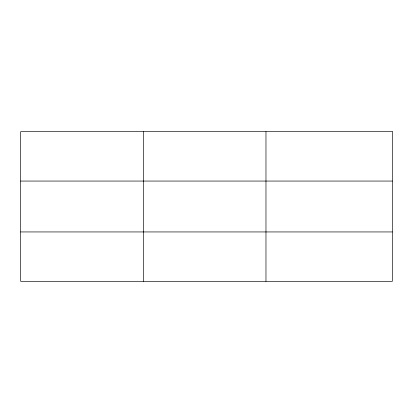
<?xml version="1.0" encoding="UTF-8"?>
<svg xmlns="http://www.w3.org/2000/svg" width="413" height="413" viewBox="0 0 413 413"><rect width="100%" height="100%" fill="white"/><g stroke="black" fill="none" stroke-linecap="round" stroke-linejoin="round"><path stroke-width="0.62" d="M143.311 281.33L143.311 131.67M265.972 281.33L265.972 131.67M20.65 181.059L392.35 181.059M20.65 231.941L392.35 231.941M392.35 131.67L392.35 281.33L20.65 281.33L20.65 131.67L392.35 131.67"/></g></svg>
